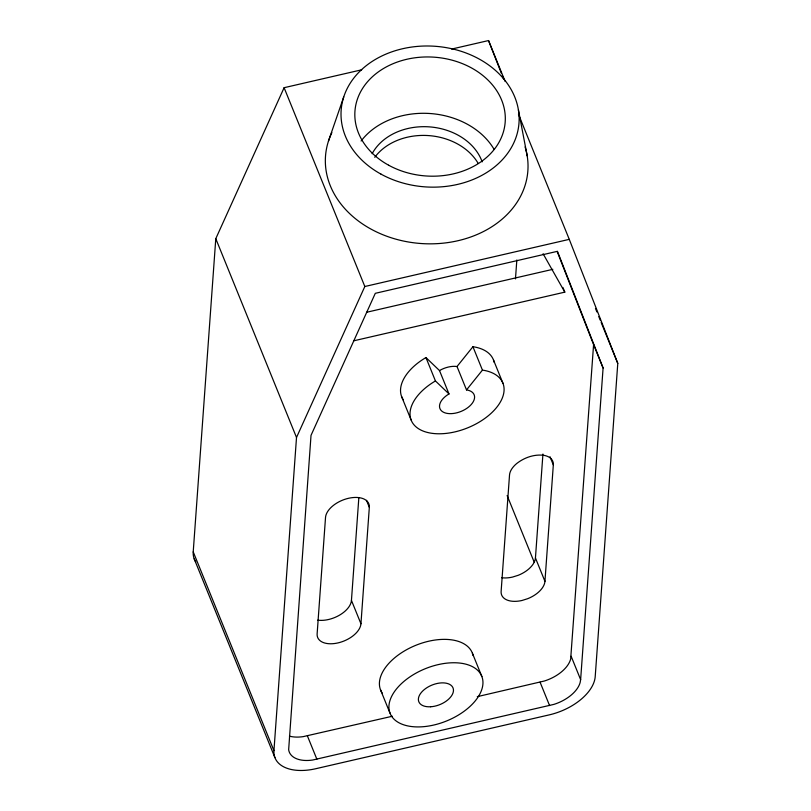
<?xml version="1.0" encoding="UTF-8"?>
<svg xmlns="http://www.w3.org/2000/svg" width="811" height="811" viewBox="0 0 811 811"><rect width="100%" height="100%" fill="white"/><g stroke="black" fill="none" stroke-linecap="round" stroke-linejoin="round"><path stroke-width="1.22" d="M195.775 561.871A46.115 26.317 -22.1 0 1 193.221 551.855L215.787 238.677L284.103 87.7L361.696 69.807M518.462 114.229L569.271 239.357L617.779 363.389L595.213 676.577A46.115 26.317 -22.1 0 1 549.371 714.846L315.722 768.727A46.115 26.317 -22.1 0 1 273.946 750.662L296.512 437.474L364.828 286.506L284.103 87.7M360.946 623.771L369.329 507.341A23.053 13.158 -22.1 0 0 348.436 498.309A23.053 13.158 -22.1 0 0 325.525 517.438L317.131 633.867A23.053 13.158 -22.1 0 0 338.025 642.9A23.053 13.158 -22.1 0 0 360.946 623.771L351.447 600.383L358.837 497.721M515.472 278.893L516.83 260.007M544.941 581.335L553.325 464.906A23.053 13.158 -22.1 0 0 543.258 455.235C533.719 454.241 524.109 457.708 516.658 463.568A23.053 13.158 -22.1 0 0 509.521 475.013L501.127 591.442A23.053 13.158 -22.1 0 0 522.02 600.475L527.728 598.68A23.053 13.158 -22.1 0 0 544.941 581.335L535.442 557.948L542.934 454.038M477.284 696.659L544.374 681.007A30.706 17.528 -22.1 0 0 570.66 659.069L593.591 344.624L557.167 251.501M580.635 679.638L603.09 368.012L557.451 251.319L375.3 293.318L311.019 435.365L288.655 749.678A30.706 17.528 -22.1 0 0 312.61 760.039L553.872 704.394A30.706 17.528 -22.1 0 0 580.159 682.457L580.635 679.638L571.137 656.241M328.445 141.175L343.732 96.935M403.32 399.874A49.451 28.223 -22.1 0 1 425.947 357.56L439.501 370.566A18.44 10.523 -22.1 0 1 457.019 366.521L472.935 346.723A49.451 28.223 -22.1 0 1 494.203 362.385M439.501 370.566L449 393.953A18.44 10.523 -22.1 0 0 443.11 412.029A18.44 10.523 -22.1 0 0 469.954 405.835A18.44 10.523 -22.1 0 0 466.518 389.919L482.433 370.11L472.935 346.723M451.605 49.076L488.546 40.55L505.172 81.485M364.828 286.506L569.271 239.357M366.501 312.296L552.838 269.323M353.778 340.802L564.811 292.142L562.905 287.459M289.426 736.145A30.706 17.528 -22.1 0 0 303.111 736.652L392.331 716.245M425.947 357.56L435.446 380.947L449 393.953M543.096 253.752L564.811 292.142M595.467 308.423L596.886 311.931M598.782 316.614L600.211 320.122M601.164 322.454L617.779 363.389M593.591 344.624L603.09 368.012M550.01 456.725L553.325 464.906M493.504 360.023L503.002 383.41M457.019 366.521L466.518 389.919M507.128 495.511L534.196 562.165M540.075 682.173L549.574 705.57M401.617 396.589L411.106 419.976M472.377 653.169L481.876 676.556A49.451 28.223 -22.1 0 1 421.669 726.818A49.451 28.223 -22.1 0 1 404.253 681.139A49.451 28.223 -22.1 0 1 481.876 676.556M366.481 500.326L369.329 507.341M215.787 238.677L296.512 437.474M380.491 689.735L389.99 713.122M307.379 735.841L316.878 759.228M193.221 551.855L273.946 750.662M194.184 558.809L274.909 757.606M488.546 40.55L501.36 73.314M502.273 75.656L503.651 79.164M518.401 109.891L527.201 155.915M525.082 146.933A101.446 80.198 4.1 0 1 420.656 243.493A101.446 80.198 4.1 0 1 331.881 132.609M374.763 157.304A58.402 46.166 4.1 0 1 427.64 135.528A58.402 46.166 4.1 0 1 478.095 163.254M351.447 600.383A23.053 13.158 -22.1 0 1 317.709 620.151M535.442 557.948A23.053 13.158 -22.1 0 1 518.229 575.293L512.522 577.077A23.053 13.158 -22.1 0 1 501.705 577.716M372.158 153.695A58.402 46.166 4.1 0 1 429.485 126.881A58.402 46.166 4.1 0 1 482.16 161.855M361.118 141.002A75.322 59.538 4.1 0 1 429.313 113.469A75.322 59.538 4.1 0 1 493.99 149.194M382.194 693.02A49.451 28.223 -22.1 0 1 415.374 645.485A49.451 28.223 -22.1 0 1 473.077 655.531M482.433 370.11A49.451 28.223 -22.1 0 1 491.648 412.809A49.451 28.223 -22.1 0 1 419.662 429.414A49.451 28.223 -22.1 0 1 435.446 380.947M388.641 165.211A75.322 59.538 4.1 0 0 505.182 122.147A75.322 59.538 4.1 0 0 396.397 62.376A75.322 59.538 4.1 0 0 388.641 165.211M381.028 174.142A89.149 70.476 4.1 0 0 518.979 123.171A89.149 70.476 4.1 0 0 390.213 52.421A89.149 70.476 4.1 0 0 381.028 174.142M430.611 706.766A18.44 10.523 -22.1 0 0 453.065 688.022A18.44 10.523 -22.1 0 0 424.112 689.725A18.44 10.523 -22.1 0 0 430.611 706.766"/></g></svg>
